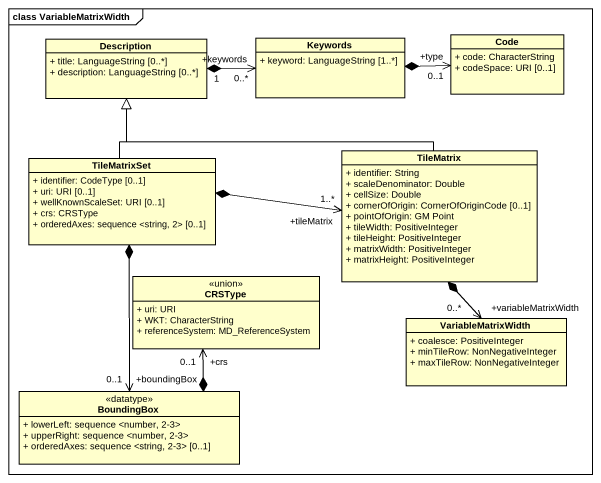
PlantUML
@startuml
mainframe class VariableMatrixWidth
hide circle
hide empty members
skinparam classAttributeIconSize 0
class Description {
  + title: LanguageString [0..*]
  + description: LanguageString [0..*]
}
class Keywords {
  + keyword: LanguageString [1..*]
}
class Code {
  + code: CharacterString
  + codeSpace: URI [0..1]
}
class TileMatrixSet {
  + identifier: CodeType [0..1]
  + uri: URI [0..1]
  + wellKnownScaleSet: URI [0..1]
  + crs: CRSType
  + orderedAxes: sequence <string, 2> [0..1]
}
class TileMatrix {
  + identifier: String
  + scaleDenominator: Double
  + cellSize: Double
  + cornerOfOrigin: CornerOfOriginCode [0..1]
  + pointOfOrigin: GM Point
  + tileWidth: PositiveInteger
  + tileHeight: PositiveInteger
  + matrixWidth: PositiveInteger
  + matrixHeight: PositiveInteger
}
class CRSType <<union>> {
  + uri: URI
  + WKT: CharacterString
  + referenceSystem: MD_ReferenceSystem
}
class VariableMatrixWidth {
  + coalesce: PositiveInteger
  + minTileRow: NonNegativeInteger
  + maxTileRow: NonNegativeInteger
}
class BoundingBox <<datatype>> {
  + lowerLeft: sequence <number, 2-3>
  + upperRight: sequence <number, 2-3>
  + orderedAxes: sequence <string, 2-3> [0..1]
}
Keywords "+keywords\n0..*" <-left-* "1" Description
Code "+type\n0..1" <-left-* Keywords
TileMatrixSet -up-|> Description
TileMatrix -left-|> Description
TileMatrix "+tileMatrix\n1..*" <-left-* TileMatrixSet
CRSType "+crs\n0..1" <--* BoundingBox
VariableMatrixWidth "+variableMatrixWidth\n0..*" <-up-* TileMatrix
BoundingBox "+boundingBox\n0..1" <-up-* TileMatrixSet
@enduml
